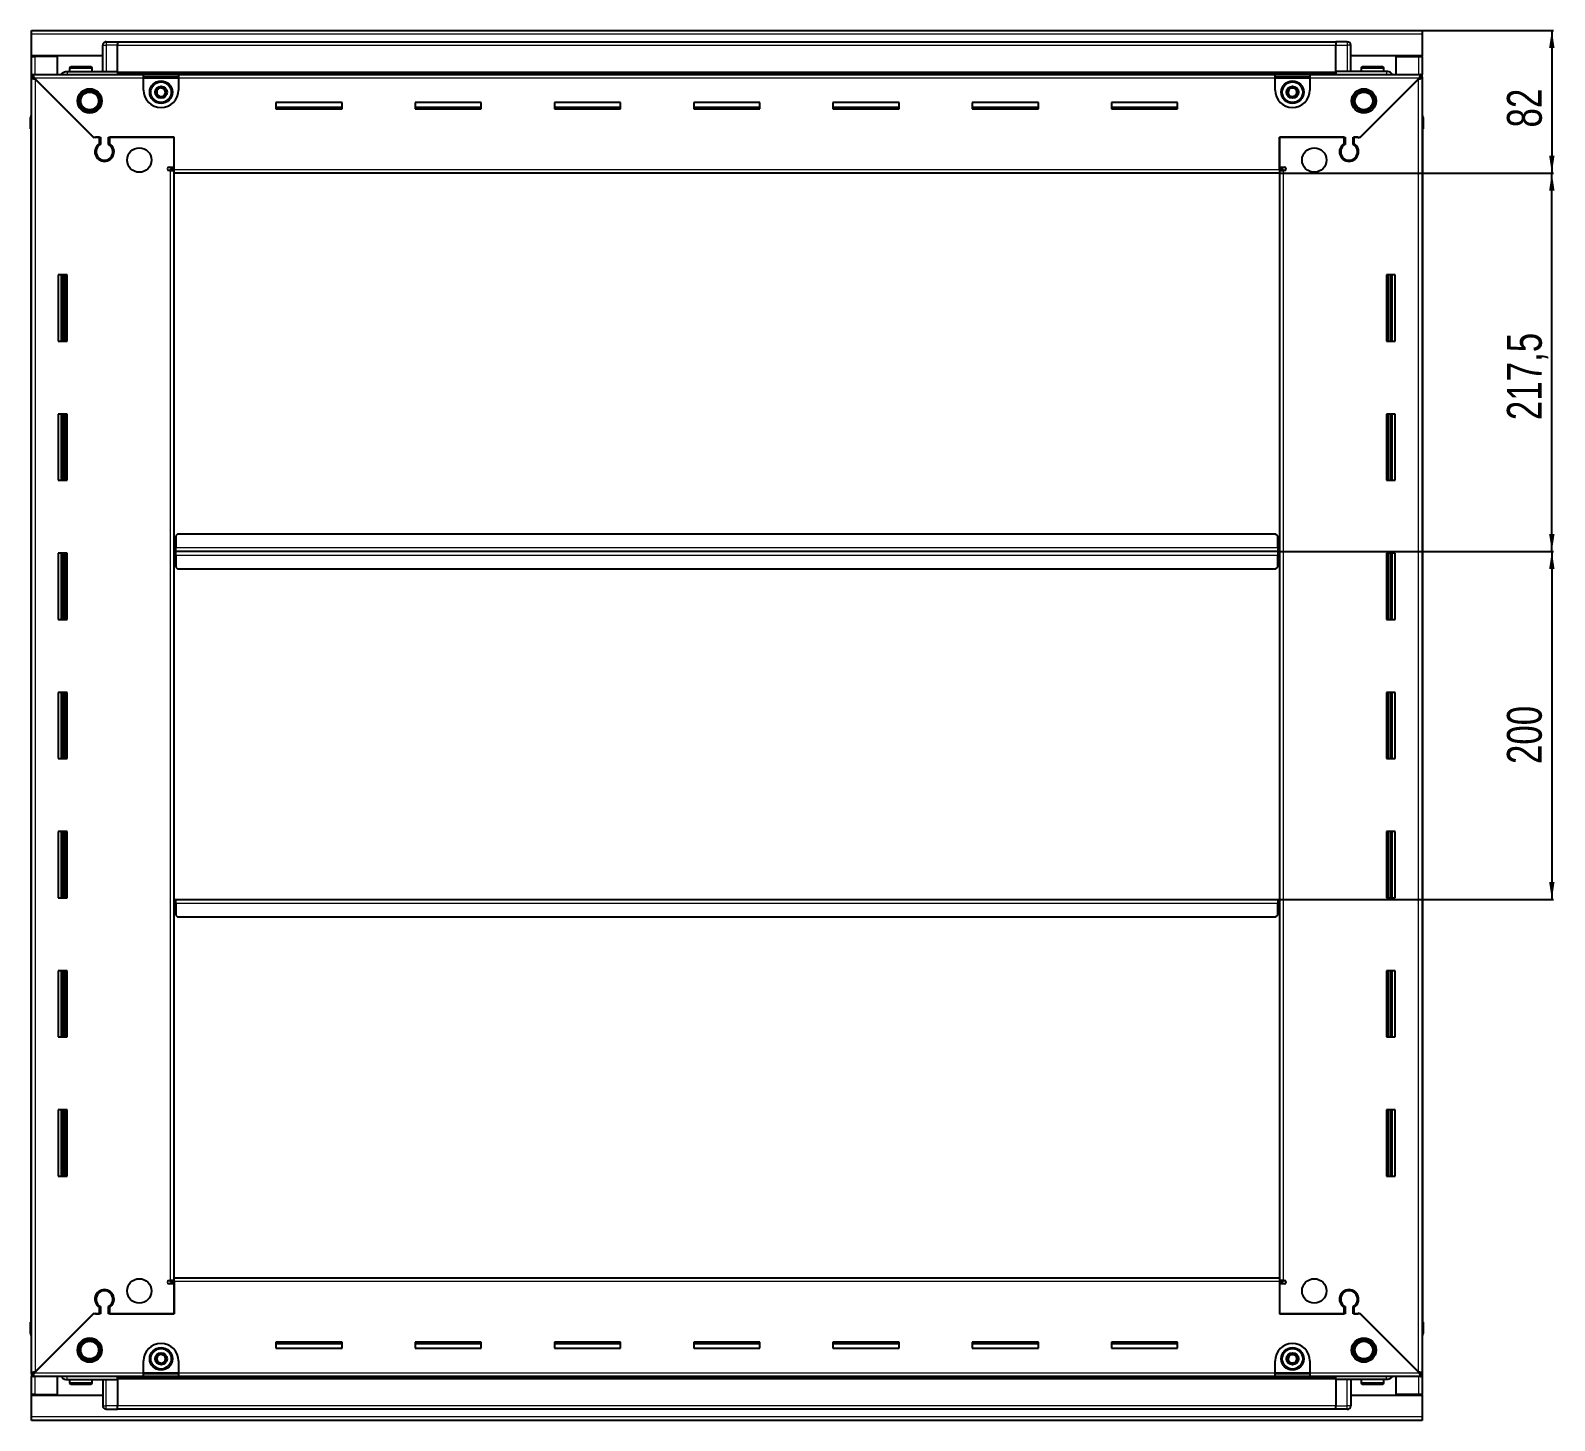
# Model space of a CAD drawing. Header units: millimetres. Extents: x 834 to 4446, y -710 to 2026.
# Drawn here: x 3571 to 4446, y 1077 to 1876 of the extents above; entities that cross this region are included whole.
import ezdxf

# ---------------------------------------------------------------- set-up
doc = ezdxf.new("R2010")
doc.units = ezdxf.units.MM
doc.layers.add('FORMAT', color=7, linetype='Continuous')
doc.styles.add('SLDTEXTSTYLE0', font='TXT', dxfattribs={"width": 0.75})
doc.dimstyles.new('SLDDIMSTYLE0', dxfattribs={"dimtxt": 20, "dimasz": 10, "dimexe": 0, "dimexo": 0.0625, "dimgap": 5, "dimtad": 2, "dimdec": 1, "dimrnd": 1e-09, "dimzin": 12, "dimdsep": 46, "dimtxsty": 'SLDTEXTSTYLE0', "dimsah": 1, "dimcen": 0.09, "dimadec": 0, "dimazin": 3, "dimtfac": 1, "dimtofl": 0, "dimtmove": 0, "dimatfit": 3, "dimfxl": 0, "dimfrac": 2, "dimtolj": 1, "dimtzin": 12, "dimarcsym": 0})

# ---------------------------------------------------------------- blocks, each defined once
blk = doc.blocks.new('_D_5')
at = {"layer": 'FORMAT'}
for p, q in [((4370.23, 1876.26), (4445.72, 1876.26)), ((4444.72, 1876.26), (4444.72, 1794.26)), ((4288.23, 1794.26), (4445.72, 1794.26))]:
    blk.add_line(p, q, dxfattribs=at)
for points in [[(4444.72, 1876.26), (4443.18, 1866.26), (4446.26, 1866.26)], [(4444.72, 1794.26), (4446.26, 1804.26), (4443.18, 1804.26)]]:
    blk.add_solid(points, dxfattribs=at)
at = {"layer": 'FORMAT', "insert": (4418.94, 1820.48), "char_height": 20, "attachment_point": 1, "rotation": 90, "style": 'SLDTEXTSTYLE0'}
blk.add_mtext('82', dxfattribs=at)
blk = doc.blocks.new('_D_6')
at = {"layer": 'FORMAT'}
for p, q in [((4288.23, 1794.26), (4445.72, 1794.26)), ((4444.72, 1576.76), (4444.72, 1794.26)), ((4287.23, 1576.76), (4445.72, 1576.76))]:
    blk.add_line(p, q, dxfattribs=at)
for points in [[(4444.72, 1794.26), (4443.18, 1784.26), (4446.26, 1784.26)], [(4444.72, 1576.76), (4446.26, 1586.76), (4443.18, 1586.76)]]:
    blk.add_solid(points, dxfattribs=at)
at = {"layer": 'FORMAT', "insert": (4418.94, 1652.26), "char_height": 20, "attachment_point": 1, "rotation": 90, "style": 'SLDTEXTSTYLE0'}
blk.add_mtext('217,5', dxfattribs=at)
blk = doc.blocks.new('_D_7')
at = {"layer": 'FORMAT'}
for p, q in [((4287.23, 1576.76), (4445.72, 1576.76)), ((4444.72, 1576.76), (4444.72, 1376.76)), ((4287.23, 1376.76), (4445.72, 1376.76))]:
    blk.add_line(p, q, dxfattribs=at)
for points in [[(4444.72, 1576.76), (4443.18, 1566.76), (4446.26, 1566.76)], [(4444.72, 1376.76), (4446.26, 1386.76), (4443.18, 1386.76)]]:
    blk.add_solid(points, dxfattribs=at)
at = {"layer": 'FORMAT', "insert": (4418.94, 1454.59), "char_height": 20, "attachment_point": 1, "rotation": 90, "style": 'SLDTEXTSTYLE0'}
blk.add_mtext('200', dxfattribs=at)

msp = doc.modelspace()

# ---------------------------------------------------------------- linework, layer by layer
at = {"color": 7, "linetype": 'Continuous', "lineweight": 25}
for p, q in [((3571.22, 1874.16), (3571.22, 1876.26)), ((3571.22, 1876.26), (4370.22, 1876.26)), ((3571.22, 1861.76), (3571.22, 1874.16)), ((4370.22, 1876.26), (4370.22, 1874.16)), ((4370.22, 1874.16), (4370.22, 1861.76)), ((3612.22, 1852.76), (3612.22, 1867.76)), ((3612.9, 1869.26), (3612.9, 1869.26)), ((3614.22, 1869.76), (3620.72, 1869.76)), ((3614.22, 1869.76), (3620.72, 1869.76)), ((3620.72, 1869.76), (3620.72, 1869.76)), ((3620.72, 1869.76), (3620.72, 1869.76)), ((3620.72, 1869.76), (3620.72, 1867.76)), ((4320.72, 1869.61), (3620.72, 1869.61)), ((3620.72, 1852.76), (3620.72, 1867.76)), ((4320.72, 1869.76), (4320.72, 1869.76)), ((4327.22, 1869.76), (4320.72, 1869.76)), ((4327.22, 1869.76), (4320.72, 1869.76)), ((4320.72, 1869.76), (4320.72, 1867.76)), ((4320.72, 1852.76), (4320.72, 1867.76)), ((4329.22, 1867.76), (4329.22, 1867.76)), ((4329.22, 1852.76), (4329.22, 1867.76)), ((3612.22, 1861.76), (3571.22, 1861.76)), ((3571.22, 1861.26), (3571.22, 1861.76)), ((3571.22, 1861.26), (3573.32, 1861.26)), ((3571.22, 1851.01), (3571.22, 1861.26)), ((3572.72, 1861.26), (3572.72, 1861.76)), ((3586.22, 1861.26), (3573.32, 1861.26)), ((3586.22, 1851.01), (3586.22, 1861.26)), ((4370.22, 1861.76), (4329.22, 1861.76)), ((4355.22, 1851.01), (4355.22, 1861.26)), ((4355.22, 1861.26), (4368.12, 1861.26)), ((4368.12, 1861.26), (4370.22, 1861.26)), ((4368.72, 1861.26), (4368.72, 1861.76)), ((4370.22, 1861.26), (4370.22, 1861.76)), ((4370.22, 1861.26), (4370.22, 1851.01)), ((3571.22, 1849.51), (3571.22, 1851.01)), ((3571.22, 1851.01), (3572.22, 1851.01)), ((3571.22, 1849.01), (3571.22, 1849.51)), ((3571.22, 1849.51), (3572.22, 1849.51)), ((3571.22, 1104.51), (3571.22, 1849.01)), ((3572.72, 1849.01), (3571.22, 1849.01)), ((3572.22, 1849.51), (3572.22, 1851.01)), ((3572.22, 1851.01), (3635.72, 1851.01)), ((3572.82, 1848.91), (3606.72, 1815.01)), ((3607.42, 1814.31), (3573.32, 1848.41)), ((3591.72, 1852.76), (3620.72, 1852.76)), ((3593.22, 1854.66), (3593.22, 1852.76)), ((3594.02, 1855.46), (3605.42, 1855.46)), ((3606.22, 1852.76), (3606.22, 1854.66)), ((3620.72, 1852.76), (3620.72, 1852.26)), ((3620.72, 1851.61), (4320.72, 1851.61)), ((3635.72, 1848.91), (3635.72, 1851.01)), ((3635.72, 1851.01), (3655.72, 1851.01)), ((3635.72, 1849.51), (3655.72, 1849.51)), ((3635.72, 1842.01), (3635.72, 1848.91)), ((3655.72, 1851.01), (4285.72, 1851.01)), ((3655.72, 1851.01), (3655.72, 1848.91)), ((3655.72, 1848.91), (3655.72, 1842.01)), ((4285.72, 1848.91), (4285.72, 1851.01)), ((4285.72, 1851.01), (4305.72, 1851.01)), ((4285.72, 1849.51), (4305.72, 1849.51)), ((4285.72, 1842.01), (4285.72, 1848.91)), ((4305.72, 1851.01), (4369.22, 1851.01)), ((4305.72, 1851.01), (4305.72, 1848.91)), ((4305.72, 1848.91), (4305.72, 1842.01)), ((4320.72, 1852.76), (4320.72, 1852.26)), ((4349.72, 1852.76), (4320.72, 1852.76)), ((4368.12, 1848.41), (4334.02, 1814.31)), ((4334.72, 1815.01), (4368.62, 1848.91)), ((4335.22, 1854.66), (4335.22, 1852.76)), ((4336.02, 1855.46), (4347.42, 1855.46)), ((4348.22, 1852.76), (4348.22, 1854.66)), ((4368.72, 1849.01), (4370.22, 1849.01)), ((4369.22, 1849.51), (4369.22, 1851.01)), ((4369.22, 1851.01), (4370.22, 1851.01)), ((4369.22, 1849.51), (4370.22, 1849.51)), ((4370.22, 1849.51), (4370.22, 1851.01)), ((4370.22, 1849.51), (4370.22, 1849.01)), ((4370.22, 1849.01), (4370.22, 1104.51)), ((3749.72, 1834.76), (3711.72, 1834.76)), ((3711.72, 1834.76), (3711.72, 1831.26)), ((3749.72, 1832.01), (3711.72, 1832.01)), ((3711.72, 1831.26), (3749.72, 1831.26)), ((3749.72, 1831.26), (3749.72, 1834.76)), ((3829.72, 1834.76), (3791.72, 1834.76)), ((3791.72, 1834.76), (3791.72, 1831.26)), ((3829.72, 1832.01), (3791.72, 1832.01)), ((3791.72, 1831.26), (3829.72, 1831.26)), ((3829.72, 1831.26), (3829.72, 1834.76)), ((3909.72, 1834.76), (3871.72, 1834.76)), ((3871.72, 1834.76), (3871.72, 1831.26)), ((3909.72, 1832.01), (3871.72, 1832.01)), ((3871.72, 1831.26), (3909.72, 1831.26)), ((3909.72, 1831.26), (3909.72, 1834.76)), ((3989.72, 1834.76), (3951.72, 1834.76)), ((3951.72, 1834.76), (3951.72, 1831.26)), ((3989.72, 1832.01), (3951.72, 1832.01)), ((3951.72, 1831.26), (3989.72, 1831.26)), ((3989.72, 1831.26), (3989.72, 1834.76)), ((4069.72, 1834.76), (4031.72, 1834.76)), ((4031.72, 1834.76), (4031.72, 1831.26)), ((4069.72, 1832.01), (4031.72, 1832.01)), ((4031.72, 1831.26), (4069.72, 1831.26)), ((4069.72, 1831.26), (4069.72, 1834.76)), ((4149.72, 1834.76), (4111.72, 1834.76)), ((4111.72, 1834.76), (4111.72, 1831.26)), ((4149.72, 1832.01), (4111.72, 1832.01)), ((4111.72, 1831.26), (4149.72, 1831.26)), ((4149.72, 1831.26), (4149.72, 1834.76)), ((4229.72, 1834.76), (4191.72, 1834.76)), ((4191.72, 1834.76), (4191.72, 1831.26)), ((4229.72, 1832.01), (4191.72, 1832.01)), ((4191.72, 1831.26), (4229.72, 1831.26)), ((4229.72, 1831.26), (4229.72, 1834.76)), ((3570.72, 1826.26), (3570.72, 1819.76)), ((3570.72, 1819.76), (3570.72, 1826.26)), ((4370.22, 1827.58), (4370.22, 1827.58)), ((4370.72, 1826.26), (4370.72, 1819.76)), ((4370.72, 1819.76), (4370.72, 1826.26)), ((3570.72, 1819.76), (3570.72, 1819.76)), ((3571.22, 1819.76), (3570.72, 1819.76)), ((3570.87, 1819.76), (3570.87, 1133.76)), ((3606.72, 1815.01), (3610.92, 1815.01)), ((3608.12, 1815.01), (3607.42, 1814.31)), ((3610.22, 1815.01), (3608.12, 1815.01)), ((3610.22, 1815.01), (3610.22, 1811.12)), ((3610.92, 1815.01), (3610.92, 1810.72)), ((3615.52, 1815.01), (3653.22, 1815.01)), ((3615.52, 1810.72), (3615.52, 1815.01)), ((3616.22, 1811.12), (3616.22, 1815.01)), ((3653.22, 1815.01), (3616.22, 1815.01)), ((3653.22, 1796.36), (3653.22, 1815.01)), ((3653.22, 1797.76), (3653.22, 1815.01)), ((4288.22, 1815.01), (4325.92, 1815.01)), ((4288.22, 1796.36), (4288.22, 1815.01)), ((4288.22, 1815.01), (4288.22, 1797.76)), ((4325.22, 1815.01), (4288.22, 1815.01)), ((4325.22, 1815.01), (4325.22, 1811.12)), ((4325.92, 1815.01), (4325.92, 1810.72)), ((4330.52, 1815.01), (4334.72, 1815.01)), ((4330.52, 1810.72), (4330.52, 1815.01)), ((4333.32, 1815.01), (4331.22, 1815.01)), ((4331.22, 1811.12), (4331.22, 1815.01)), ((4334.02, 1814.31), (4333.32, 1815.01)), ((4370.22, 1819.76), (4370.72, 1819.76)), ((4370.57, 1133.76), (4370.57, 1819.76)), ((4370.72, 1819.76), (4370.72, 1819.76)), ((4370.72, 1819.76), (4370.72, 1819.76)), ((3611.22, 1802.14), (3611.22, 1801.38)), ((3650.37, 1797.76), (3653.22, 1797.76)), ((3651.12, 1795.76), (3650.37, 1795.76)), ((3651.12, 1795.76), (3653.22, 1795.76)), ((3653.22, 1796.76), (3651.22, 1796.76)), ((3651.22, 1796.76), (3651.22, 1795.76)), ((3653.22, 1794.26), (3653.22, 1796.36)), ((4288.22, 1797.76), (4291.07, 1797.76)), ((4290.22, 1796.76), (4288.22, 1796.76)), ((4288.22, 1796.36), (4288.22, 1794.26)), ((4288.22, 1795.76), (4290.32, 1795.76)), ((4290.22, 1795.76), (4290.22, 1796.76)), ((4291.07, 1795.76), (4290.32, 1795.76)), ((4330.22, 1802.14), (4330.22, 1801.38)), ((4288.22, 1794.26), (3653.22, 1794.26)), ((3653.22, 1159.26), (3653.22, 1794.26)), ((4288.22, 1794.26), (4288.22, 1159.26)), ((3591.72, 1735.76), (3586.72, 1735.76)), ((3586.72, 1735.76), (3586.72, 1697.76)), ((3588.87, 1697.76), (3588.87, 1735.76)), ((3590.66, 1697.76), (3590.66, 1735.76)), ((3590.7, 1697.76), (3590.7, 1735.76)), ((3591.72, 1697.76), (3591.72, 1735.76)), ((4349.72, 1735.76), (4349.72, 1697.76)), ((4354.72, 1735.76), (4349.72, 1735.76)), ((4350.74, 1735.76), (4350.74, 1697.76)), ((4350.78, 1735.76), (4350.78, 1697.76)), ((4352.57, 1735.76), (4352.57, 1697.76)), ((4354.72, 1697.76), (4354.72, 1735.76)), ((3586.72, 1697.76), (3591.72, 1697.76)), ((4349.72, 1697.76), (4354.72, 1697.76)), ((3591.72, 1655.76), (3586.72, 1655.76)), ((3586.72, 1655.76), (3586.72, 1617.76)), ((3588.87, 1617.76), (3588.87, 1655.76)), ((3590.66, 1617.76), (3590.66, 1655.76)), ((3590.7, 1617.76), (3590.7, 1655.76)), ((3591.72, 1617.76), (3591.72, 1655.76)), ((4349.72, 1655.76), (4349.72, 1617.76)), ((4354.72, 1655.76), (4349.72, 1655.76)), ((4350.74, 1655.76), (4350.74, 1617.76)), ((4350.78, 1655.76), (4350.78, 1617.76)), ((4352.57, 1655.76), (4352.57, 1617.76)), ((4354.72, 1617.76), (4354.72, 1655.76)), ((3586.72, 1617.76), (3591.72, 1617.76)), ((4349.72, 1617.76), (4354.72, 1617.76)), ((3655.22, 1586.76), (3654.22, 1585.76)), ((3654.22, 1585.76), (3654.22, 1578.86)), ((4286.22, 1586.76), (3655.22, 1586.76)), ((4287.22, 1585.76), (4286.22, 1586.76)), ((4287.22, 1578.86), (4287.22, 1585.76)), ((3653.97, 1576.76), (3653.22, 1576.76)), ((3654.22, 1579.61), (3653.97, 1579.61)), ((3653.97, 1579.61), (3653.97, 1576.76)), ((3653.97, 1576.76), (3653.97, 1573.91)), ((3654.22, 1576.76), (3654.22, 1578.86)), ((4287.22, 1576.76), (3654.22, 1576.76)), ((3654.22, 1574.66), (3654.22, 1576.76)), ((4287.47, 1579.61), (4287.22, 1579.61)), ((4287.22, 1578.86), (4287.22, 1576.76)), ((4287.22, 1576.76), (4287.22, 1574.66)), ((4287.47, 1576.76), (4287.47, 1579.61)), ((4288.22, 1576.76), (4287.47, 1576.76)), ((4287.47, 1573.91), (4287.47, 1576.76)), ((3591.72, 1575.76), (3586.72, 1575.76)), ((3586.72, 1575.76), (3586.72, 1537.76)), ((3588.87, 1537.76), (3588.87, 1575.76)), ((3590.66, 1537.76), (3590.66, 1575.76)), ((3590.7, 1537.76), (3590.7, 1575.76)), ((3591.72, 1537.76), (3591.72, 1575.76)), ((3653.97, 1573.91), (3654.22, 1573.91)), ((3654.22, 1574.66), (3654.22, 1567.76)), ((3654.22, 1567.76), (3655.22, 1566.76)), ((4286.22, 1566.76), (4287.22, 1567.76)), ((4287.22, 1567.76), (4287.22, 1574.66)), ((4287.22, 1573.91), (4287.47, 1573.91)), ((4349.72, 1575.76), (4349.72, 1537.76)), ((4354.72, 1575.76), (4349.72, 1575.76)), ((4350.74, 1575.76), (4350.74, 1537.76)), ((4350.78, 1575.76), (4350.78, 1537.76)), ((4352.57, 1575.76), (4352.57, 1537.76)), ((4354.72, 1537.76), (4354.72, 1575.76)), ((3655.22, 1566.76), (4286.22, 1566.76)), ((3586.72, 1537.76), (3591.72, 1537.76)), ((4349.72, 1537.76), (4354.72, 1537.76)), ((3591.72, 1495.76), (3586.72, 1495.76)), ((3586.72, 1495.76), (3586.72, 1457.76)), ((3588.87, 1457.76), (3588.87, 1495.76)), ((3590.66, 1457.76), (3590.66, 1495.76)), ((3590.7, 1457.76), (3590.7, 1495.76)), ((3591.72, 1457.76), (3591.72, 1495.76)), ((4349.72, 1495.76), (4349.72, 1457.76)), ((4354.72, 1495.76), (4349.72, 1495.76)), ((4350.74, 1495.76), (4350.74, 1457.76)), ((4350.78, 1495.76), (4350.78, 1457.76)), ((4352.57, 1495.76), (4352.57, 1457.76)), ((4354.72, 1457.76), (4354.72, 1495.76)), ((3586.72, 1457.76), (3591.72, 1457.76)), ((4349.72, 1457.76), (4354.72, 1457.76)), ((3591.72, 1415.76), (3586.72, 1415.76)), ((3586.72, 1415.76), (3586.72, 1377.76)), ((3588.87, 1377.76), (3588.87, 1415.76)), ((3590.66, 1377.76), (3590.66, 1415.76)), ((3590.7, 1377.76), (3590.7, 1415.76)), ((3591.72, 1377.76), (3591.72, 1415.76)), ((4349.72, 1415.76), (4349.72, 1377.76)), ((4354.72, 1415.76), (4349.72, 1415.76)), ((4350.74, 1415.76), (4350.74, 1377.76)), ((4350.78, 1415.76), (4350.78, 1377.76)), ((4352.57, 1415.76), (4352.57, 1377.76)), ((4354.72, 1377.76), (4354.72, 1415.76)), ((3586.72, 1377.76), (3591.72, 1377.76)), ((3653.22, 1376.76), (3653.97, 1376.76)), ((3653.97, 1376.76), (3653.97, 1373.91)), ((3654.22, 1374.66), (3654.22, 1376.76)), ((3654.22, 1376.76), (4287.22, 1376.76)), ((3654.22, 1374.66), (3654.22, 1367.76)), ((4287.22, 1376.76), (4287.22, 1374.66)), ((4287.22, 1367.76), (4287.22, 1374.66)), ((4287.47, 1373.91), (4287.47, 1376.76)), ((4287.47, 1376.76), (4288.22, 1376.76)), ((4349.72, 1377.76), (4354.72, 1377.76)), ((3653.97, 1373.91), (3654.22, 1373.91)), ((3654.22, 1367.76), (3655.22, 1366.76)), ((3655.22, 1366.76), (4286.22, 1366.76)), ((4286.22, 1366.76), (4287.22, 1367.76)), ((4287.22, 1373.91), (4287.47, 1373.91)), ((3591.72, 1335.76), (3586.72, 1335.76)), ((3586.72, 1335.76), (3586.72, 1297.76)), ((3588.87, 1297.76), (3588.87, 1335.76)), ((3590.66, 1297.76), (3590.66, 1335.76)), ((3590.7, 1297.76), (3590.7, 1335.76)), ((3591.72, 1297.76), (3591.72, 1335.76)), ((4349.72, 1335.76), (4349.72, 1297.76)), ((4354.72, 1335.76), (4349.72, 1335.76)), ((4350.74, 1335.76), (4350.74, 1297.76)), ((4350.78, 1335.76), (4350.78, 1297.76)), ((4352.57, 1335.76), (4352.57, 1297.76)), ((4354.72, 1297.76), (4354.72, 1335.76)), ((3586.72, 1297.76), (3591.72, 1297.76)), ((4349.72, 1297.76), (4354.72, 1297.76)), ((3591.72, 1255.76), (3586.72, 1255.76)), ((3586.72, 1255.76), (3586.72, 1217.76)), ((3588.87, 1217.76), (3588.87, 1255.76)), ((3590.66, 1217.76), (3590.66, 1255.76)), ((3590.7, 1217.76), (3590.7, 1255.76)), ((3591.72, 1217.76), (3591.72, 1255.76)), ((4349.72, 1255.76), (4349.72, 1217.76)), ((4354.72, 1255.76), (4349.72, 1255.76)), ((4350.74, 1255.76), (4350.74, 1217.76)), ((4350.78, 1255.76), (4350.78, 1217.76)), ((4352.57, 1255.76), (4352.57, 1217.76)), ((4354.72, 1217.76), (4354.72, 1255.76)), ((3586.72, 1217.76), (3591.72, 1217.76)), ((4349.72, 1217.76), (4354.72, 1217.76)), ((3650.37, 1157.76), (3651.12, 1157.76)), ((3653.22, 1155.76), (3650.37, 1155.76)), ((3653.22, 1157.76), (3651.12, 1157.76)), ((3651.22, 1157.76), (3651.22, 1156.76)), ((3651.22, 1156.76), (3653.22, 1156.76)), ((3653.22, 1157.16), (3653.22, 1159.26)), ((3653.22, 1159.26), (4288.22, 1159.26)), ((3653.22, 1157.16), (3653.22, 1138.51)), ((3653.22, 1138.51), (3653.22, 1155.76)), ((4288.22, 1159.26), (4288.22, 1157.16)), ((4290.32, 1157.76), (4288.22, 1157.76)), ((4288.22, 1157.16), (4288.22, 1138.51)), ((4288.22, 1156.76), (4290.22, 1156.76)), ((4288.22, 1155.76), (4288.22, 1138.51)), ((4291.07, 1155.76), (4288.22, 1155.76)), ((4290.22, 1156.76), (4290.22, 1157.76)), ((4290.32, 1157.76), (4291.07, 1157.76)), ((3611.22, 1152.13), (3611.22, 1151.37)), ((4330.22, 1152.13), (4330.22, 1151.37)), ((3606.72, 1138.51), (3572.82, 1104.61)), ((3573.32, 1105.11), (3607.42, 1139.21)), ((3610.92, 1138.51), (3606.72, 1138.51)), ((3607.42, 1139.21), (3608.12, 1138.51)), ((3608.12, 1138.51), (3610.22, 1138.51)), ((3610.22, 1142.4), (3610.22, 1138.51)), ((3610.92, 1142.79), (3610.92, 1138.51)), ((3615.52, 1138.51), (3615.52, 1142.79)), ((3653.22, 1138.51), (3615.52, 1138.51)), ((3616.22, 1138.51), (3616.22, 1142.4)), ((3616.22, 1138.51), (3653.22, 1138.51)), ((4325.92, 1138.51), (4288.22, 1138.51)), ((4288.22, 1138.51), (4325.22, 1138.51)), ((4325.22, 1142.4), (4325.22, 1138.51)), ((4325.92, 1142.79), (4325.92, 1138.51)), ((4330.52, 1138.51), (4330.52, 1142.79)), ((4334.72, 1138.51), (4330.52, 1138.51)), ((4331.22, 1138.51), (4331.22, 1142.4)), ((4331.22, 1138.51), (4333.32, 1138.51)), ((4333.32, 1138.51), (4334.02, 1139.21)), ((4334.02, 1139.21), (4368.12, 1105.11)), ((4368.62, 1104.61), (4334.72, 1138.51)), ((3570.72, 1127.26), (3570.72, 1133.76)), ((3570.72, 1133.76), (3570.72, 1133.76)), ((3570.72, 1133.76), (3570.72, 1133.76)), ((3570.72, 1133.76), (3570.72, 1127.26)), ((3571.22, 1133.76), (3570.72, 1133.76)), ((4370.22, 1133.76), (4370.72, 1133.76)), ((4370.72, 1133.76), (4370.72, 1133.76)), ((4370.72, 1127.26), (4370.72, 1133.76)), ((4370.72, 1133.76), (4370.72, 1127.26)), ((3571.22, 1125.93), (3571.22, 1125.93)), ((3749.72, 1122.26), (3711.72, 1122.26)), ((3711.72, 1122.26), (3711.72, 1118.76)), ((3711.72, 1121.51), (3749.72, 1121.51)), ((3749.72, 1118.76), (3749.72, 1122.26)), ((3829.72, 1122.26), (3791.72, 1122.26)), ((3791.72, 1122.26), (3791.72, 1118.76)), ((3791.72, 1121.51), (3829.72, 1121.51)), ((3829.72, 1118.76), (3829.72, 1122.26)), ((3909.72, 1122.26), (3871.72, 1122.26)), ((3871.72, 1122.26), (3871.72, 1118.76)), ((3871.72, 1121.51), (3909.72, 1121.51)), ((3909.72, 1118.76), (3909.72, 1122.26)), ((3989.72, 1122.26), (3951.72, 1122.26)), ((3951.72, 1122.26), (3951.72, 1118.76)), ((3951.72, 1121.51), (3989.72, 1121.51)), ((3989.72, 1118.76), (3989.72, 1122.26)), ((4069.72, 1122.26), (4031.72, 1122.26)), ((4031.72, 1122.26), (4031.72, 1118.76)), ((4031.72, 1121.51), (4069.72, 1121.51)), ((4069.72, 1118.76), (4069.72, 1122.26)), ((4149.72, 1122.26), (4111.72, 1122.26)), ((4111.72, 1122.26), (4111.72, 1118.76)), ((4111.72, 1121.51), (4149.72, 1121.51)), ((4149.72, 1118.76), (4149.72, 1122.26)), ((4229.72, 1122.26), (4191.72, 1122.26)), ((4191.72, 1122.26), (4191.72, 1118.76)), ((4191.72, 1121.51), (4229.72, 1121.51)), ((4229.72, 1118.76), (4229.72, 1122.26)), ((3711.72, 1118.76), (3749.72, 1118.76)), ((3791.72, 1118.76), (3829.72, 1118.76)), ((3871.72, 1118.76), (3909.72, 1118.76)), ((3951.72, 1118.76), (3989.72, 1118.76)), ((4031.72, 1118.76), (4069.72, 1118.76)), ((4111.72, 1118.76), (4149.72, 1118.76)), ((4191.72, 1118.76), (4229.72, 1118.76)), ((3571.22, 1104.01), (3571.22, 1104.51)), ((3572.72, 1104.51), (3571.22, 1104.51)), ((3571.22, 1104.01), (3571.22, 1102.51)), ((3572.22, 1104.01), (3571.22, 1104.01)), ((3572.22, 1104.01), (3572.22, 1102.51)), ((3635.72, 1104.61), (3635.72, 1111.51)), ((3635.72, 1102.51), (3635.72, 1104.61)), ((3655.72, 1104.01), (3635.72, 1104.01)), ((3655.72, 1111.51), (3655.72, 1104.61)), ((3655.72, 1104.61), (3655.72, 1102.51)), ((4285.72, 1104.61), (4285.72, 1111.51)), ((4285.72, 1102.51), (4285.72, 1104.61)), ((4305.72, 1104.01), (4285.72, 1104.01)), ((4305.72, 1111.51), (4305.72, 1104.61)), ((4305.72, 1104.61), (4305.72, 1102.51)), ((4368.72, 1104.51), (4370.22, 1104.51)), ((4369.22, 1104.01), (4369.22, 1102.51)), ((4370.22, 1104.01), (4369.22, 1104.01)), ((4370.22, 1104.51), (4370.22, 1104.01)), ((4370.22, 1104.01), (4370.22, 1102.51)), ((3571.22, 1092.26), (3571.22, 1102.51)), ((3572.22, 1102.51), (3571.22, 1102.51)), ((3635.72, 1102.51), (3572.22, 1102.51)), ((3586.22, 1092.26), (3586.22, 1102.51)), ((3591.72, 1100.76), (3620.72, 1100.76)), ((3593.22, 1100.76), (3593.22, 1098.86)), ((3597.79, 1098.06), (3594.02, 1098.06)), ((3605.42, 1098.06), (3597.79, 1098.06)), ((3606.22, 1098.86), (3606.22, 1100.76)), ((3612.22, 1100.76), (3612.22, 1085.76)), ((4320.72, 1101.91), (3620.72, 1101.91)), ((3620.72, 1100.76), (3620.72, 1101.26)), ((3620.72, 1100.76), (3620.72, 1085.76)), ((3655.72, 1102.51), (3635.72, 1102.51)), ((4285.72, 1102.51), (3655.72, 1102.51)), ((4305.72, 1102.51), (4285.72, 1102.51)), ((4369.22, 1102.51), (4305.72, 1102.51)), ((4320.72, 1100.76), (4320.72, 1101.26)), ((4349.72, 1100.76), (4320.72, 1100.76)), ((4320.72, 1100.76), (4320.72, 1085.76)), ((4329.22, 1100.76), (4329.22, 1085.76)), ((4335.22, 1100.76), (4335.22, 1098.86)), ((4343.01, 1098.06), (4336.02, 1098.06)), ((4347.42, 1098.06), (4343.01, 1098.06)), ((4348.22, 1098.86), (4348.22, 1100.76)), ((4355.22, 1092.26), (4355.22, 1102.51)), ((4370.22, 1102.51), (4369.22, 1102.51)), ((4370.22, 1102.51), (4370.22, 1092.26)), ((3573.32, 1092.26), (3571.22, 1092.26)), ((3571.22, 1091.76), (3571.22, 1092.26)), ((3571.22, 1091.76), (3612.22, 1091.76)), ((3571.22, 1079.36), (3571.22, 1091.76)), ((3572.72, 1091.76), (3572.72, 1092.26)), ((3573.32, 1092.26), (3586.22, 1092.26)), ((3612.22, 1085.76), (3612.22, 1085.76)), ((3620.72, 1083.76), (3620.72, 1085.76)), ((4320.72, 1083.76), (4320.72, 1085.76)), ((4329.22, 1091.76), (4370.22, 1091.76)), ((4368.12, 1092.26), (4355.22, 1092.26)), ((4370.22, 1092.26), (4368.12, 1092.26)), ((4368.72, 1091.76), (4368.72, 1092.26)), ((4370.22, 1091.76), (4370.22, 1092.26)), ((4370.22, 1091.76), (4370.22, 1079.36)), ((3571.22, 1077.26), (3571.22, 1079.36)), ((4370.22, 1077.26), (3571.22, 1077.26)), ((3614.22, 1083.76), (3620.72, 1083.76)), ((3614.22, 1083.76), (3620.72, 1083.76)), ((3620.72, 1083.91), (4320.72, 1083.91)), ((3620.72, 1083.76), (3620.72, 1083.76)), ((4327.22, 1083.76), (4320.72, 1083.76)), ((4320.72, 1083.76), (4320.72, 1083.76)), ((4320.72, 1083.76), (4320.72, 1083.76)), ((4327.22, 1083.76), (4320.72, 1083.76)), ((4328.54, 1084.26), (4328.54, 1084.26)), ((4370.22, 1079.36), (4370.22, 1077.26))]:
    msp.add_line(p, q, dxfattribs=at)
at = {"color": 8, "linetype": 'Continuous', "lineweight": 18}
for p, q in [((4370.22, 1874.16), (3571.22, 1874.16)), ((3612.22, 1867.76), (3614.22, 1867.76)), ((3614.22, 1869.76), (3614.22, 1867.76)), ((3614.22, 1867.76), (3614.22, 1852.76)), ((3620.72, 1867.76), (3614.22, 1867.76)), ((4320.72, 1867.61), (3620.72, 1867.61)), ((4320.72, 1867.76), (4327.22, 1867.76)), ((4327.22, 1869.76), (4327.22, 1867.76)), ((4327.22, 1867.76), (4327.22, 1852.76)), ((4329.22, 1867.76), (4327.22, 1867.76)), ((3573.32, 1861.26), (3573.32, 1861.76)), ((3573.32, 1851.01), (3573.32, 1861.26)), ((4368.12, 1861.76), (4368.12, 1861.26)), ((4368.12, 1861.26), (4368.12, 1851.01)), ((3635.72, 1848.91), (3572.82, 1848.91)), ((3573.32, 1848.41), (3573.32, 1105.11)), ((3593.22, 1854.66), (3606.22, 1854.66)), ((4320.72, 1852.26), (3620.72, 1852.26)), ((4320.72, 1851.02), (3620.72, 1851.02)), ((3635.72, 1848.91), (3655.72, 1848.91)), ((4285.72, 1848.91), (3655.72, 1848.91)), ((4285.72, 1848.91), (4305.72, 1848.91)), ((4368.62, 1848.91), (4305.72, 1848.91)), ((4335.22, 1854.66), (4348.22, 1854.66)), ((4368.12, 1105.11), (4368.12, 1848.41)), ((3571.22, 1826.26), (3570.72, 1826.26)), ((4370.22, 1826.26), (4370.72, 1826.26)), ((3651.12, 1157.76), (3651.12, 1795.76)), ((3653.22, 1796.36), (4288.22, 1796.36)), ((4290.32, 1795.76), (4290.32, 1157.76)), ((3588.22, 1735.76), (3588.22, 1697.76)), ((3589.46, 1735.76), (3589.46, 1697.76)), ((4351.98, 1697.76), (4351.98, 1735.76)), ((4353.22, 1697.76), (4353.22, 1735.76)), ((3588.22, 1655.76), (3588.22, 1617.76)), ((3589.46, 1655.76), (3589.46, 1617.76)), ((4351.98, 1617.76), (4351.98, 1655.76)), ((4353.22, 1617.76), (4353.22, 1655.76)), ((4287.22, 1578.86), (3654.22, 1578.86)), ((3588.22, 1575.76), (3588.22, 1537.76)), ((3589.46, 1575.76), (3589.46, 1537.76)), ((3654.22, 1574.66), (4287.22, 1574.66)), ((4351.98, 1537.76), (4351.98, 1575.76)), ((4353.22, 1537.76), (4353.22, 1575.76)), ((3588.22, 1495.76), (3588.22, 1457.76)), ((3589.46, 1495.76), (3589.46, 1457.76)), ((4351.98, 1457.76), (4351.98, 1495.76)), ((4353.22, 1457.76), (4353.22, 1495.76)), ((3588.22, 1415.76), (3588.22, 1377.76)), ((3589.46, 1415.76), (3589.46, 1377.76)), ((4351.98, 1377.76), (4351.98, 1415.76)), ((4353.22, 1377.76), (4353.22, 1415.76)), ((3654.22, 1374.66), (4287.22, 1374.66)), ((3588.22, 1335.76), (3588.22, 1297.76)), ((3589.46, 1335.76), (3589.46, 1297.76)), ((4351.98, 1297.76), (4351.98, 1335.76)), ((4353.22, 1297.76), (4353.22, 1335.76)), ((3588.22, 1255.76), (3588.22, 1217.76)), ((3589.46, 1255.76), (3589.46, 1217.76)), ((4351.98, 1217.76), (4351.98, 1255.76)), ((4353.22, 1217.76), (4353.22, 1255.76)), ((4288.22, 1157.16), (3653.22, 1157.16)), ((3571.22, 1127.26), (3570.72, 1127.26)), ((4370.22, 1127.26), (4370.72, 1127.26)), ((3572.82, 1104.61), (3635.72, 1104.61)), ((3655.72, 1104.61), (3635.72, 1104.61)), ((3655.72, 1104.61), (4285.72, 1104.61)), ((4305.72, 1104.61), (4285.72, 1104.61)), ((4305.72, 1104.61), (4368.62, 1104.61)), ((3573.32, 1092.26), (3573.32, 1102.51)), ((3597.52, 1098.86), (3593.22, 1098.86)), ((3606.22, 1098.86), (3597.52, 1098.86)), ((3614.22, 1085.76), (3614.22, 1100.76)), ((3620.72, 1102.49), (4320.72, 1102.49)), ((3620.72, 1101.26), (4320.72, 1101.26)), ((4327.22, 1085.76), (4327.22, 1100.76)), ((4343.19, 1098.86), (4335.22, 1098.86)), ((4348.22, 1098.86), (4343.19, 1098.86)), ((4368.12, 1102.51), (4368.12, 1092.26)), ((3573.32, 1091.76), (3573.32, 1092.26)), ((3612.22, 1085.76), (3614.22, 1085.76)), ((3620.72, 1085.76), (3614.22, 1085.76)), ((3614.22, 1083.76), (3614.22, 1085.76)), ((3620.72, 1085.91), (4320.72, 1085.91)), ((4320.72, 1085.76), (4327.22, 1085.76)), ((4329.22, 1085.76), (4327.22, 1085.76)), ((4327.22, 1083.76), (4327.22, 1085.76)), ((4368.12, 1092.26), (4368.12, 1091.76)), ((4370.22, 1079.36), (3571.22, 1079.36))]:
    msp.add_line(p, q, dxfattribs=at)
at = {"color": 7, "linetype": 'Continuous', "lineweight": 25}
for centre, radius in [((3604.72, 1835.76), 7), ((3604.72, 1835.76), 6.03), ((3604.72, 1835.76), 5.1), ((3645.72, 1840.76), 6.5), ((3645.72, 1840.76), 3.46), ((4295.72, 1840.76), 6.5), ((4295.72, 1840.76), 3.46), ((4336.72, 1835.76), 7), ((4336.72, 1835.76), 6.02), ((4336.72, 1835.76), 5.1), ((3633.22, 1801.76), 7), ((4308.22, 1801.76), 7), ((3633.22, 1151.76), 7), ((4308.22, 1151.76), 7), ((3604.72, 1117.76), 7), ((3604.72, 1117.76), 6.03), ((3604.72, 1117.76), 5.1), ((4336.72, 1117.76), 7), ((4336.72, 1117.76), 6.02), ((4336.72, 1117.76), 5.1), ((3645.72, 1112.76), 6.5), ((3645.72, 1112.76), 3.46), ((4295.72, 1112.76), 6.5), ((4295.72, 1112.76), 3.46)]:
    msp.add_circle(centre, radius, dxfattribs=at)
at = {"color": 8, "linetype": 'Continuous', "lineweight": 18}
for centre in [(3645.72, 1840.76), (4295.72, 1840.76), (3645.72, 1112.76), (4295.72, 1112.76)]:
    msp.add_circle(centre, 5.7, dxfattribs=at)
at = {"color": 7, "linetype": 'Continuous', "lineweight": 25}
for centre, radius, start, end in [((3614.22, 1867.76), 2, 90, 180), ((3614.22, 1867.76), 2, 123.94202, 131.40962), ((3614.22, 1867.76), 2, 90, 108.58003), ((4327.22, 1867.76), 2, 0, 90), ((4327.22, 1867.76), 2, 0, 90), ((3594.02, 1854.66), 0.8, 90, 180), ((3605.42, 1854.66), 0.8, 0, 90), ((3612.02, 1852.96), 0.2, 270, 0), ((4329.42, 1852.96), 0.2, 180, 270), ((4336.02, 1854.66), 0.8, 90, 180), ((4347.42, 1854.66), 0.8, 0, 90), ((3645.72, 1842.01), 10, 180, 270), ((3645.72, 1840.76), 2.5, 134.01559, 194.01559), ((3645.72, 1840.76), 2.5, 194.01559, 254.01559), ((3645.72, 1840.76), 2.5, 74.01559, 134.01559), ((3645.72, 1840.76), 2.5, 254.01559, 314.01559), ((3645.72, 1842.01), 10, 270, 0), ((3645.72, 1840.76), 2.5, 14.01559, 74.01559), ((3645.72, 1840.76), 2.5, 314.01559, 14.01559), ((4295.72, 1842.01), 10, 180, 270), ((4295.72, 1840.76), 2.5, 160.11158, 220.11158), ((4295.72, 1840.76), 2.5, 100.11158, 160.11158), ((4295.72, 1840.76), 2.5, 220.11158, 280.11158), ((4295.72, 1840.76), 2.5, 40.11158, 100.11158), ((4295.72, 1842.01), 10, 270, 0), ((4295.72, 1840.76), 2.5, 280.11158, 340.11158), ((4295.72, 1840.76), 2.5, 340.11158, 40.11158), ((3572.72, 1826.26), 2, 138.59038, 180), ((4368.72, 1826.26), 2, 33.94202, 41.40962), ((4368.72, 1826.26), 2, 0, 41.40962), ((4368.72, 1826.26), 2, 360, 18.58003), ((3613.22, 1806.51), 5.5, 123.05573, 56.94427), ((3613.22, 1806.51), 4.8, 118.63099, 61.36901), ((4328.22, 1806.51), 5.5, 123.05573, 56.94427), ((4328.22, 1806.51), 4.8, 118.63099, 61.36901), ((3650.37, 1796.76), 1, 90, 270), ((4291.07, 1796.76), 1, 270, 90), ((3650.37, 1156.76), 1, 90, 270), ((4291.07, 1156.76), 1, 270, 90), ((3613.22, 1147.01), 5.5, 303.05573, 236.94427), ((3613.22, 1147.01), 4.8, 298.63099, 241.36901), ((4328.22, 1147.01), 5.5, 303.05573, 236.94427), ((4328.22, 1147.01), 4.8, 298.63099, 241.36901), ((3572.72, 1127.26), 2, 180, 198.58003), ((3572.72, 1127.26), 2, 180, 221.39416), ((3572.72, 1127.26), 2, 213.94202, 221.40962), ((3645.72, 1111.51), 10, 90, 180), ((3645.72, 1111.51), 10, 0, 90), ((4295.72, 1111.51), 10, 90, 180), ((4295.72, 1111.51), 10, 0, 90), ((4368.72, 1127.26), 2, 318.59038, 0), ((3645.72, 1112.76), 2.5, 127.47401, 187.47401), ((3645.72, 1112.76), 2.5, 187.47401, 247.47401), ((3645.72, 1112.76), 2.5, 67.47401, 127.47401), ((3645.72, 1112.76), 2.5, 7.47401, 67.47401), ((3645.72, 1112.76), 2.5, 307.47401, 7.47401), ((4295.72, 1112.76), 2.5, 147.04236, 207.04236), ((4295.72, 1112.76), 2.5, 87.04236, 147.04236), ((4295.72, 1112.76), 2.5, 27.04236, 87.04236), ((4295.72, 1112.76), 2.5, 327.04236, 27.04236), ((3645.72, 1112.76), 2.5, 247.47401, 307.47401), ((4295.72, 1112.76), 2.5, 207.04236, 267.04236), ((4295.72, 1112.76), 2.5, 267.04236, 327.04236), ((3594.02, 1098.86), 0.8, 180, 270), ((3605.42, 1098.86), 0.8, 270, 360), ((3612.02, 1100.56), 0.2, 0, 90), ((4329.42, 1100.56), 0.2, 90, 180), ((4336.02, 1098.86), 0.8, 180, 270), ((4347.42, 1098.86), 0.8, 270, 0), ((3614.22, 1085.76), 2, 180, 270), ((3614.22, 1085.76), 2, 180, 270), ((4327.22, 1085.76), 2, 270, 0), ((4327.22, 1085.76), 2, 270, 288.58003), ((4327.22, 1085.76), 2, 303.94202, 311.40962)]:
    msp.add_arc(centre, radius, start, end, dxfattribs=at)
for points, knots in [([(3571.22, 1849.01), (3571.25, 1848.96), (3571.3, 1848.87), (3571.69, 1848.74), (3572.25, 1848.61), (3572.83, 1848.5), (3573.19, 1848.43), (3573.32, 1848.41)], [0, 0, 0, 0, 0.230255, 0.448522, 0.666786, 0.88505, 1, 1, 1, 1]), ([(3572.82, 1848.91), (3572.77, 1849.16), (3572.68, 1849.65), (3572.55, 1850.3), (3572.42, 1850.76), (3572.31, 1850.98), (3572.24, 1851), (3572.22, 1851.01)], [0, 0, 0, 0, 0.230255, 0.448522, 0.666786, 0.88505, 1, 1, 1, 1]), ([(3588.51, 1851.01), (3588.62, 1851.21), (3589.01, 1851.86), (3590.17, 1852.57), (3591.2, 1852.69), (3591.72, 1852.76)], [0, 0, 0, 0, 0.18225, 0.591125, 1, 1, 1, 1]), ([(3620.72, 1852.76), (3620.72, 1852.72), (3620.72, 1852.64), (3620.72, 1852.03), (3620.72, 1851.45), (3620.72, 1851.05), (3620.72, 1851.02)], [0, 0, 0, 0, 0.3242788, 0.6485576, 0.9728365, 1, 1, 1, 1]), ([(4320.72, 1852.76), (4320.72, 1852.72), (4320.72, 1852.64), (4320.72, 1852.03), (4320.72, 1851.45), (4320.72, 1851.05), (4320.72, 1851.02)], [0, 0, 0, 0, 0.324279, 0.648558, 0.972836, 1, 1, 1, 1]), ([(4352.94, 1851.01), (4352.82, 1851.21), (4352.43, 1851.86), (4351.27, 1852.57), (4350.24, 1852.69), (4349.72, 1852.76)], [0, 0, 0, 0, 0.18225, 0.591125, 1, 1, 1, 1]), ([(4368.12, 1848.41), (4368.37, 1848.45), (4368.87, 1848.54), (4369.51, 1848.68), (4369.97, 1848.81), (4370.19, 1848.92), (4370.21, 1848.98), (4370.22, 1849.01)], [0, 0, 0, 0, 0.2302553, 0.4485219, 0.6667858, 0.8850496, 1, 1, 1, 1]), ([(4369.22, 1851.01), (4369.17, 1850.98), (4369.08, 1850.93), (4368.95, 1850.54), (4368.82, 1849.98), (4368.71, 1849.4), (4368.64, 1849.03), (4368.62, 1848.91)], [0, 0, 0, 0, 0.2302553, 0.4485219, 0.6667858, 0.8850496, 1, 1, 1, 1]), ([(3642.95, 1841.55), (3643.32, 1841.91), (3644.01, 1842.58), (3644.7, 1843.25), (3645.02, 1843.56)], [0, 0, 0, 0, 0.534686, 1, 1, 1, 1]), ([(3643.64, 1838.75), (3643.56, 1839.09), (3643.36, 1839.88), (3643.12, 1840.85), (3642.98, 1841.43), (3642.95, 1841.55)], [0, 0, 0, 0, 0.362901, 0.866875, 1, 1, 1, 1]), ([(3646.42, 1837.96), (3645.92, 1838.1), (3645, 1838.36), (3644.07, 1838.63), (3643.64, 1838.75)], [0, 0, 0, 0, 0.5346859, 1, 1, 1, 1]), ([(3645.02, 1843.56), (3645.52, 1843.42), (3646.44, 1843.15), (3647.37, 1842.89), (3647.8, 1842.76)], [0, 0, 0, 0, 0.5346859, 1, 1, 1, 1]), ([(3648.5, 1839.96), (3648.12, 1839.6), (3647.43, 1838.93), (3646.74, 1838.27), (3646.42, 1837.96)], [0, 0, 0, 0, 0.534686, 1, 1, 1, 1]), ([(3647.8, 1842.76), (3647.83, 1842.64), (3647.97, 1842.06), (3648.21, 1841.1), (3648.41, 1840.3), (3648.5, 1839.96)], [0, 0, 0, 0, 0.133125, 0.637099, 1, 1, 1, 1]), ([(4292.88, 1840.25), (4292.92, 1840.37), (4293.12, 1840.93), (4293.46, 1841.87), (4293.74, 1842.64), (4293.86, 1842.96)], [0, 0, 0, 0, 0.133125, 0.637099, 1, 1, 1, 1]), ([(4294.74, 1838.04), (4294.41, 1838.44), (4293.78, 1839.17), (4293.17, 1839.91), (4292.88, 1840.25)], [0, 0, 0, 0, 0.534686, 1, 1, 1, 1]), ([(4293.86, 1842.96), (4294.37, 1843.06), (4295.32, 1843.22), (4296.26, 1843.39), (4296.7, 1843.47)], [0, 0, 0, 0, 0.534686, 1, 1, 1, 1]), ([(4296.7, 1843.47), (4297.03, 1843.08), (4297.66, 1842.34), (4298.27, 1841.61), (4298.56, 1841.26)], [0, 0, 0, 0, 0.534686, 1, 1, 1, 1]), ([(4298.56, 1841.26), (4298.44, 1840.94), (4298.16, 1840.17), (4297.83, 1839.23), (4297.62, 1838.67), (4297.58, 1838.55)], [0, 0, 0, 0, 0.362901, 0.866875, 1, 1, 1, 1]), ([(4297.58, 1838.55), (4297.07, 1838.46), (4296.12, 1838.29), (4295.18, 1838.12), (4294.74, 1838.04)], [0, 0, 0, 0, 0.534686, 1, 1, 1, 1]), ([(3643.05, 1113.86), (3643.15, 1113.94), (3643.63, 1114.3), (3644.42, 1114.91), (3645.07, 1115.41), (3645.34, 1115.62)], [0, 0, 0, 0, 0.133125, 0.637099, 1, 1, 1, 1]), ([(3643.43, 1111), (3643.36, 1111.51), (3643.24, 1112.47), (3643.11, 1113.42), (3643.05, 1113.86)], [0, 0, 0, 0, 0.534686, 1, 1, 1, 1]), ([(3645.34, 1115.62), (3645.82, 1115.42), (3646.71, 1115.05), (3647.6, 1114.68), (3648.01, 1114.51)], [0, 0, 0, 0, 0.5346859, 1, 1, 1, 1]), ([(3648.01, 1114.51), (3648.08, 1114), (3648.2, 1113.05), (3648.33, 1112.09), (3648.39, 1111.65)], [0, 0, 0, 0, 0.534686, 1, 1, 1, 1]), ([(4292.84, 1112.91), (4293.12, 1113.34), (4293.64, 1114.15), (4294.16, 1114.95), (4294.41, 1115.33)], [0, 0, 0, 0, 0.5346859, 1, 1, 1, 1]), ([(4294.15, 1110.33), (4293.92, 1110.79), (4293.48, 1111.65), (4293.04, 1112.51), (4292.84, 1112.91)], [0, 0, 0, 0, 0.534686, 1, 1, 1, 1]), ([(4294.41, 1115.33), (4294.53, 1115.32), (4295.13, 1115.29), (4296.12, 1115.24), (4296.95, 1115.2), (4297.29, 1115.18)], [0, 0, 0, 0, 0.133125, 0.637099, 1, 1, 1, 1]), ([(4298.6, 1112.61), (4298.32, 1112.18), (4297.8, 1111.37), (4297.28, 1110.56), (4297.03, 1110.19)], [0, 0, 0, 0, 0.534686, 1, 1, 1, 1]), ([(4297.29, 1115.18), (4297.53, 1114.72), (4297.96, 1113.86), (4298.4, 1113.01), (4298.6, 1112.61)], [0, 0, 0, 0, 0.534686, 1, 1, 1, 1]), ([(3573.32, 1105.11), (3573.07, 1105.06), (3572.57, 1104.97), (3571.93, 1104.84), (3571.47, 1104.71), (3571.25, 1104.6), (3571.23, 1104.53), (3571.22, 1104.51)], [0, 0, 0, 0, 0.230255, 0.448522, 0.666786, 0.88505, 1, 1, 1, 1]), ([(3572.22, 1102.51), (3572.27, 1102.53), (3572.36, 1102.59), (3572.49, 1102.98), (3572.62, 1103.54), (3572.73, 1104.12), (3572.8, 1104.48), (3572.82, 1104.61)], [0, 0, 0, 0, 0.2302553, 0.4485219, 0.6667858, 0.8850496, 1, 1, 1, 1]), ([(3646.1, 1109.89), (3645.62, 1110.09), (3644.73, 1110.46), (3643.84, 1110.83), (3643.43, 1111)], [0, 0, 0, 0, 0.534686, 1, 1, 1, 1]), ([(3648.39, 1111.65), (3648.11, 1111.44), (3647.46, 1110.94), (3646.67, 1110.34), (3646.19, 1109.97), (3646.1, 1109.89)], [0, 0, 0, 0, 0.362901, 0.866875, 1, 1, 1, 1]), ([(4297.03, 1110.19), (4296.69, 1110.2), (4295.87, 1110.25), (4294.87, 1110.3), (4294.27, 1110.33), (4294.15, 1110.33)], [0, 0, 0, 0, 0.362901, 0.866875, 1, 1, 1, 1]), ([(4370.22, 1104.51), (4370.19, 1104.55), (4370.14, 1104.64), (4369.75, 1104.78), (4369.19, 1104.91), (4368.61, 1105.02), (4368.25, 1105.08), (4368.12, 1105.11)], [0, 0, 0, 0, 0.2302553, 0.4485219, 0.6667858, 0.8850496, 1, 1, 1, 1]), ([(4368.62, 1104.61), (4368.67, 1104.35), (4368.76, 1103.86), (4368.89, 1103.22), (4369.02, 1102.75), (4369.13, 1102.53), (4369.2, 1102.51), (4369.22, 1102.51)], [0, 0, 0, 0, 0.2302553, 0.4485219, 0.6667858, 0.8850496, 1, 1, 1, 1]), ([(3588.51, 1102.51), (3588.62, 1102.31), (3589.01, 1101.66), (3590.17, 1100.95), (3591.2, 1100.82), (3591.72, 1100.76)], [0, 0, 0, 0, 0.18225, 0.591125, 1, 1, 1, 1]), ([(3620.72, 1100.76), (3620.72, 1100.79), (3620.72, 1100.87), (3620.72, 1101.49), (3620.72, 1102.07), (3620.72, 1102.46), (3620.72, 1102.49)], [0, 0, 0, 0, 0.324279, 0.648558, 0.972836, 1, 1, 1, 1]), ([(4320.72, 1100.76), (4320.72, 1100.79), (4320.72, 1100.87), (4320.72, 1101.49), (4320.72, 1102.07), (4320.72, 1102.46), (4320.72, 1102.49)], [0, 0, 0, 0, 0.3242788, 0.6485576, 0.9728365, 1, 1, 1, 1]), ([(4352.94, 1102.51), (4352.82, 1102.31), (4352.43, 1101.66), (4351.27, 1100.95), (4350.24, 1100.82), (4349.72, 1100.76)], [0, 0, 0, 0, 0.18225, 0.591125, 1, 1, 1, 1])]:
    msp.add_open_spline(points, degree=3, knots=knots, dxfattribs=at)
for points in [[(3572.82, 1848.91), (3572.77, 1848.99), (3572.67, 1849.14), (3572.52, 1849.34), (3572.37, 1849.48), (3572.27, 1849.5), (3572.22, 1849.51)], [(3572.72, 1849.01), (3572.73, 1848.96), (3572.75, 1848.86), (3572.89, 1848.71), (3573.08, 1848.56), (3573.24, 1848.46), (3573.32, 1848.41)], [(4368.12, 1848.41), (4368.2, 1848.46), (4368.36, 1848.56), (4368.55, 1848.71), (4368.69, 1848.86), (4368.71, 1848.96), (4368.72, 1849.01)], [(4369.22, 1849.51), (4369.17, 1849.5), (4369.07, 1849.48), (4368.92, 1849.34), (4368.77, 1849.14), (4368.67, 1848.99), (4368.62, 1848.91)], [(3572.22, 1104.01), (3572.27, 1104.02), (3572.37, 1104.03), (3572.52, 1104.17), (3572.67, 1104.37), (3572.77, 1104.53), (3572.82, 1104.61)], [(3573.32, 1105.11), (3573.24, 1105.06), (3573.08, 1104.96), (3572.89, 1104.81), (3572.75, 1104.66), (3572.73, 1104.56), (3572.72, 1104.51)], [(4368.72, 1104.51), (4368.71, 1104.56), (4368.69, 1104.66), (4368.55, 1104.81), (4368.36, 1104.96), (4368.2, 1105.06), (4368.12, 1105.11)], [(4368.62, 1104.61), (4368.67, 1104.53), (4368.77, 1104.37), (4368.92, 1104.17), (4369.07, 1104.03), (4369.17, 1104.02), (4369.22, 1104.01)]]:
    msp.add_open_spline(points, degree=3, dxfattribs=at)
at = {"color": 8, "linetype": 'Continuous', "lineweight": 18}
for points, knots in [([(3591.72, 1852.76), (3591.72, 1852.71), (3591.72, 1852.64), (3591.72, 1852.2), (3591.72, 1851.75), (3591.72, 1851.33), (3591.72, 1851.06), (3591.72, 1851.01)], [0, 0, 0, 0, 0.3597529, 0.5534142, 0.7511852, 0.9489563, 1, 1, 1, 1]), ([(4349.72, 1852.76), (4349.72, 1852.71), (4349.72, 1852.64), (4349.72, 1852.2), (4349.72, 1851.75), (4349.72, 1851.33), (4349.72, 1851.06), (4349.72, 1851.01)], [0, 0, 0, 0, 0.359753, 0.553414, 0.751185, 0.948956, 1, 1, 1, 1]), ([(3591.72, 1100.76), (3591.72, 1100.8), (3591.72, 1100.88), (3591.72, 1101.31), (3591.72, 1101.77), (3591.72, 1102.18), (3591.72, 1102.45), (3591.72, 1102.51)], [0, 0, 0, 0, 0.3597529, 0.5534142, 0.7511852, 0.9489563, 1, 1, 1, 1]), ([(4349.72, 1100.76), (4349.72, 1100.8), (4349.72, 1100.88), (4349.72, 1101.31), (4349.72, 1101.77), (4349.72, 1102.18), (4349.72, 1102.45), (4349.72, 1102.51)], [0, 0, 0, 0, 0.359753, 0.553414, 0.751185, 0.948956, 1, 1, 1, 1])]:
    msp.add_open_spline(points, degree=3, knots=knots, dxfattribs=at)

# ---------------------------------------------------------------- dimensions: what is measured, and where the dimension line sits
at = {"layer": 'FORMAT'}
for base, p1, p2, picture, middle in [((4444.72, 1794.26), (4370.22, 1876.26), (4288.22, 1794.26), '_D_5', (4444.72, 1835.26)), ((4444.72, 1794.26), (4287.22, 1576.76), (4288.22, 1794.26), '_D_6', (4444.72, 1685.51)), ((4444.72, 1376.76), (4287.22, 1576.76), (4287.22, 1376.76), '_D_7', (4444.72, 1476.76))]:
    dim = msp.add_linear_dim(base=base, p1=p1, p2=p2, angle=90, dimstyle='SLDDIMSTYLE0', dxfattribs=at)
    dim.commit()
    dim.dimension.update_dxf_attribs({"geometry": picture, "text_midpoint": middle, "dimtype": 160})

doc.saveas('drawing.dxf')
